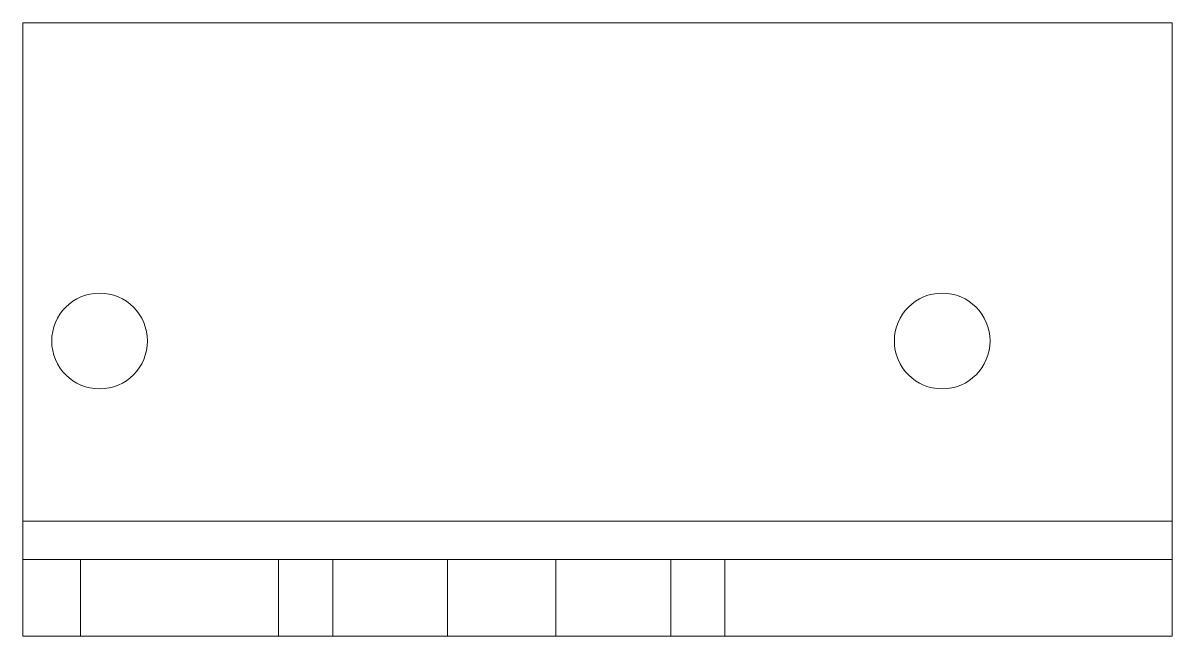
# Model space of a CAD drawing. Header units: millimetres. Extents: x -15 to 15, y -9 to 7.
import ezdxf

# ---------------------------------------------------------------- set-up
doc = ezdxf.new("R2010")
doc.units = ezdxf.units.MM

msp = doc.modelspace()

# ---------------------------------------------------------------- linework, layer by layer
at = {"color": 7, "linetype": 'Continuous', "lineweight": 15}
for p, q in [((-15, 7), (-15, -9)), ((15, 7), (-15, 7)), ((15, -9), (15, 7)), ((15, -6), (-15, -6)), ((15, -7), (-15, -7)), ((-13.5, -7), (-13.5, -9)), ((-8.328, -9), (-8.328, -7)), ((-6.914, -7), (-6.914, -9)), ((-3.914, -9), (-3.914, -7)), ((-1.086, -9), (-1.086, -7)), ((1.914, -9), (1.914, -7)), ((3.328, -7), (3.328, -9)), ((15, -9), (-15, -9))]:
    msp.add_line(p, q, dxfattribs=at)
for centre in [(-13, -1.3), (9, -1.3)]:
    msp.add_circle(centre, 1.25, dxfattribs=at)

doc.saveas('drawing.dxf')
